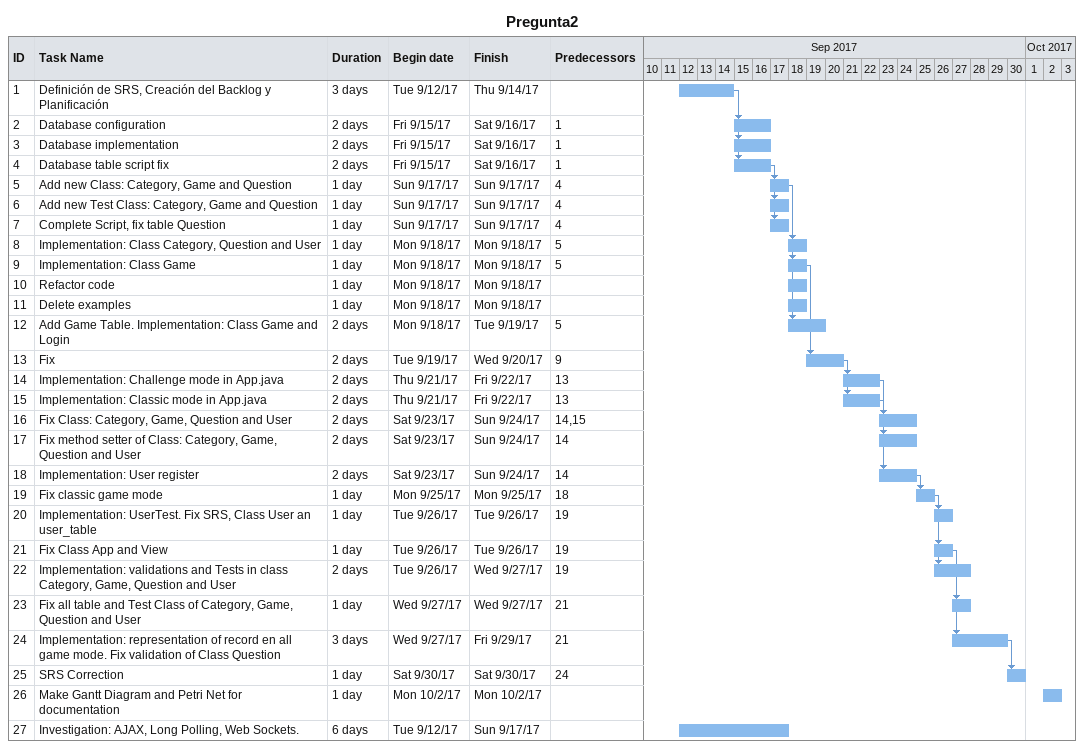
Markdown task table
Pregunta2

| ID | Task | Duration | Start | Finish | Predecessors |
|---|---|---|---|---|---|
| 1 | Definición de SRS, Creación del Backlog y Planificación | 3d | 2017-09-12 | 2017-09-14 |  |
| 2 | Database configuration | 2d | 2017-09-15 | 2017-09-16 | 1 |
| 3 | Database implementation | 2d | 2017-09-15 | 2017-09-16 | 1 |
| 4 | Database table script fix | 2d | 2017-09-15 | 2017-09-16 | 1 |
| 5 | Add new Class: Category, Game and Question | 1d | 2017-09-17 | 2017-09-17 | 4 |
| 6 | Add new Test Class: Category, Game and Question | 1d | 2017-09-17 | 2017-09-17 | 4 |
| 7 | Complete Script, fix table Question | 1d | 2017-09-17 | 2017-09-17 | 4 |
| 8 | Implementation: Class Category, Question and User | 1d | 2017-09-18 | 2017-09-18 | 5 |
| 9 | Implementation: Class Game | 1d | 2017-09-18 | 2017-09-18 | 5 |
| 10 | Refactor code | 1d | 2017-09-18 | 2017-09-18 |  |
| 11 | Delete examples | 1d | 2017-09-18 | 2017-09-18 |  |
| 12 | Add Game Table. Implementation: Class Game and Login | 2d | 2017-09-18 | 2017-09-19 | 5 |
| 13 | Fix | 2d | 2017-09-19 | 2017-09-20 | 9 |
| 14 | Implementation: Challenge mode in App.java | 2d | 2017-09-21 | 2017-09-22 | 13 |
| 15 | Implementation: Classic mode in App.java | 2d | 2017-09-21 | 2017-09-22 | 13 |
| 16 | Fix Class: Category, Game, Question and User | 2d | 2017-09-23 | 2017-09-24 | 14, 15 |
| 17 | Fix method setter of Class: Category, Game, Question and User | 2d | 2017-09-23 | 2017-09-24 | 14 |
| 18 | Implementation: User register | 2d | 2017-09-23 | 2017-09-24 | 14 |
| 19 | Fix classic game mode | 1d | 2017-09-25 | 2017-09-25 | 18 |
| 20 | Implementation: UserTest. Fix SRS, Class User an user_table | 1d | 2017-09-26 | 2017-09-26 | 19 |
| 21 | Fix Class App and View | 1d | 2017-09-26 | 2017-09-26 | 19 |
| 22 | Implementation: validations and Tests in class Category, Game, Question and User | 2d | 2017-09-26 | 2017-09-27 | 19 |
| 23 | Fix all table and Test Class of Category, Game, Question and User | 1d | 2017-09-27 | 2017-09-27 | 21 |
| 24 | Implementation: representation of record en all game mode. Fix validation of Class Question | 3d | 2017-09-27 | 2017-09-29 | 21 |
| 25 | SRS Correction | 1d | 2017-09-30 | 2017-09-30 | 24 |
| 26 | Make Gantt Diagram and Petri Net for documentation | 1d | 2017-10-02 | 2017-10-02 |  |
| 27 | Investigation: AJAX, Long Polling, Web Sockets. | 6d | 2017-09-12 | 2017-09-17 |  |
